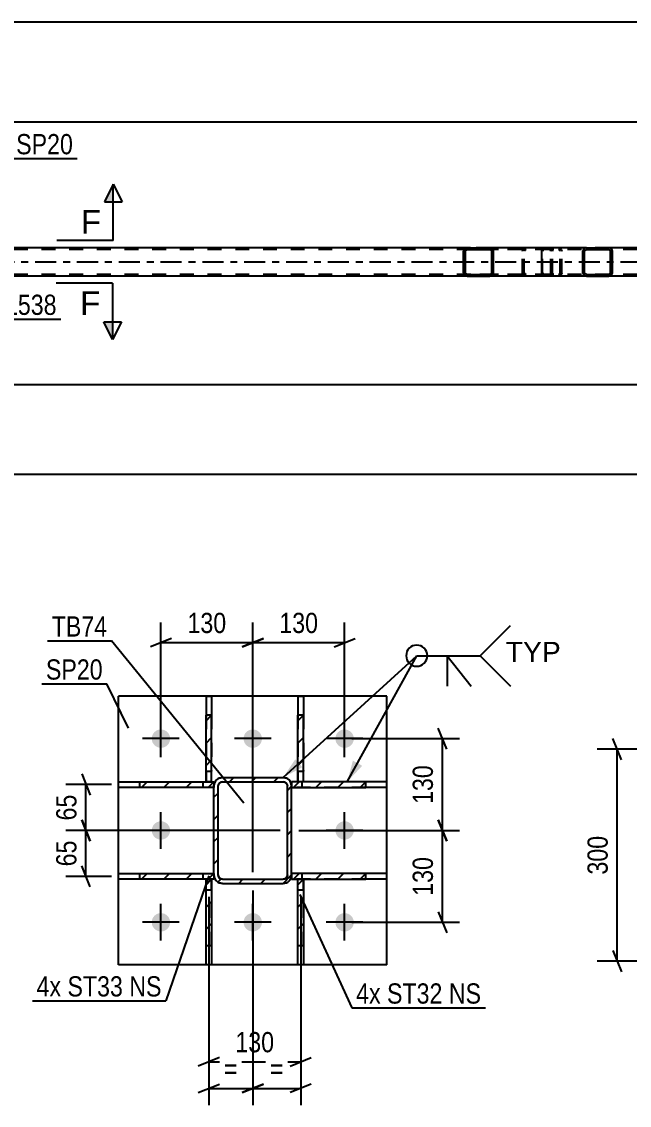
# Model space of a CAD drawing. Header units: millimetres. Extents: x 0 to 841, y 0 to 594.
# Drawn here: x 262.2 to 348.3, y 95.2 to 248.6 of the extents above; entities that cross this region are included whole.
import ezdxf

# ---------------------------------------------------------------- set-up
doc = ezdxf.new("R2010")
doc.units = ezdxf.units.MM
doc.linetypes.add('DXK_LINE_DOT2', pattern=[3.9198, 1.9599, -1.9599])
doc.linetypes.add('DXK_LINE_DOT3', pattern=[5.9187, 2.979, -0.9799, 0.9799, -0.9799])
doc.styles.add('Arial', font='ARIAL.TTF', dxfattribs={"height": 0.2})
doc.styles.add('Arial Narrow', font='ARIALN.TTF', dxfattribs={"height": 0.2})

# ---------------------------------------------------------------- blocks, each defined once
blk = doc.blocks.new('Part-122567994-5783 - 5675')
at = {"linetype": 'Continuous'}
h = blk.add_hatch(dxfattribs=at)
h.set_pattern_fill('', scale=0.7, style=0, pattern_type=0)
h.set_pattern_definition([(45, (345.8323, 216.2657), (-1.57154, 1.57154), [])])
h.paths.add_polyline_path([(345.87, 216.08), (345.83, 216.27), (345.72, 216.42), (345.56, 216.53), (345.37, 216.56), (342.18, 216.56), (341.99, 216.53), (341.83, 216.42), (341.72, 216.27), (341.68, 216.08), (341.68, 213.04), (341.72, 212.86), (341.83, 212.7), (341.99, 212.6), (342.18, 212.56), (345.37, 212.56), (345.56, 212.6), (345.72, 212.7), (345.83, 212.86), (345.87, 213.04)])
h.paths.add_polyline_path([(345.6, 212.95), (345.55, 212.87), (345.46, 212.82), (345.37, 212.8), (342.18, 212.8), (342.09, 212.82), (342.01, 212.87), (341.95, 212.95), (341.93, 213.04), (341.93, 216.08), (341.95, 216.17), (342.01, 216.25), (342.09, 216.3), (342.18, 216.32), (345.37, 216.32), (345.46, 216.3), (345.55, 216.25), (345.6, 216.17), (345.62, 216.08), (345.62, 213.04)])
at = {"color": 2, "linetype": 'Continuous'}
for p, q in [((335.88, 216.27), (335.93, 216.42)), ((335.93, 216.42), (336.02, 216.53)), ((336.02, 216.53), (336.13, 216.56)), ((342.18, 216.56), (336.13, 216.56)), ((342.18, 216.56), (341.99, 216.53)), ((342.09, 216.3), (342.18, 216.32)), ((342.18, 216.56), (345.37, 216.56)), ((342.18, 216.32), (345.37, 216.32)), ((345.56, 216.53), (345.37, 216.56)), ((345.37, 216.32), (345.46, 216.3)), ((335.86, 216.08), (335.88, 216.27)), ((335.86, 213.04), (335.86, 216.08)), ((341.72, 216.27), (341.68, 216.08)), ((341.68, 213.04), (341.68, 216.08)), ((341.93, 216.08), (341.95, 216.17)), ((341.93, 213.04), (341.93, 216.08)), ((341.95, 216.17), (342.01, 216.25)), ((342.01, 216.25), (342.09, 216.3)), ((345.46, 216.3), (345.55, 216.25)), ((345.55, 216.25), (345.6, 216.17)), ((345.6, 216.17), (345.62, 216.08)), ((345.62, 213.04), (345.62, 216.08)), ((345.87, 216.08), (345.83, 216.27)), ((345.87, 213.04), (345.87, 216.08)), ((335.88, 212.86), (335.86, 213.04)), ((335.93, 212.7), (335.88, 212.86)), ((336.02, 212.6), (335.93, 212.7)), ((336.13, 212.56), (336.02, 212.6)), ((342.18, 212.56), (336.13, 212.56)), ((341.68, 213.04), (341.72, 212.86)), ((341.95, 212.95), (341.93, 213.04)), ((342.01, 212.87), (341.95, 212.95)), ((341.99, 212.6), (342.18, 212.56)), ((342.09, 212.82), (342.01, 212.87)), ((342.18, 212.8), (342.09, 212.82)), ((342.18, 212.8), (345.37, 212.8)), ((342.18, 212.56), (345.37, 212.56)), ((345.46, 212.82), (345.37, 212.8)), ((345.37, 212.56), (345.56, 212.6)), ((345.55, 212.87), (345.46, 212.82)), ((345.6, 212.95), (345.55, 212.87)), ((345.62, 213.04), (345.6, 212.95)), ((345.83, 212.86), (345.87, 213.04))]:
    blk.add_line(p, q, dxfattribs=at)
at = {"color": 7, "linetype": 'DXK_LINE_DOT2'}
for p, q in [((336.13, 216.32), (336.07, 216.3)), ((345.37, 216.32), (336.13, 216.32)), ((337.4, 216.32), (337.4, 216.56)), ((338.22, 216.56), (338.41, 216.53)), ((338.31, 216.3), (338.22, 216.32)), ((345.37, 216.56), (342.18, 216.56)), ((336, 216.17), (335.99, 216.08)), ((335.99, 213.04), (335.99, 216.08)), ((336.03, 216.25), (336, 216.17)), ((336.07, 216.3), (336.03, 216.25)), ((338.4, 216.25), (338.31, 216.3)), ((338.45, 216.17), (338.4, 216.25)), ((338.47, 216.08), (338.45, 216.17)), ((338.47, 213.04), (338.47, 216.08)), ((338.68, 216.27), (338.72, 216.08)), ((338.72, 213.04), (338.72, 216.08)), ((335.99, 213.04), (336, 212.95)), ((336, 212.95), (336.03, 212.87)), ((336.03, 212.87), (336.07, 212.82)), ((336.07, 212.82), (336.13, 212.8)), ((345.37, 212.8), (336.13, 212.8)), ((337.4, 212.56), (337.4, 212.8)), ((338.22, 212.8), (338.31, 212.82)), ((338.41, 212.6), (338.22, 212.56)), ((338.31, 212.82), (338.4, 212.87)), ((338.4, 212.87), (338.45, 212.95)), ((338.45, 212.95), (338.47, 213.04)), ((338.72, 213.04), (338.68, 212.86)), ((345.37, 212.56), (342.18, 212.56))]:
    blk.add_line(p, q, dxfattribs=at)
for centre, start, end in [((338.23, 216.07), 23.8494, 68.8059), ((338.23, 213.06), 291.1941, 336.1506)]:
    blk.add_arc(centre, 0.492, start, end, dxfattribs=at)
at = {"color": 2, "linetype": 'Continuous'}
for centre, start, end in [((342.17, 216.07), 111.1941, 156.1506), ((345.38, 216.07), 23.8494, 68.8059), ((342.17, 213.06), 203.8494, 248.8059), ((345.38, 213.06), 291.1941, 336.1506)]:
    blk.add_arc(centre, 0.492, start, end, dxfattribs=at)
blk = doc.blocks.new('Part-122567994-5845 - 5675')
at = {"color": 7, "linetype": 'DXK_LINE_DOT2'}
for p, q in [((772.67, 216.32), (110.27, 216.32)), ((345.37, 216.56), (325.31, 216.56)), ((772.67, 212.8), (110.27, 212.8)), ((345.37, 212.56), (325.31, 212.56))]:
    blk.add_line(p, q, dxfattribs=at)
at = {"color": 2, "linetype": 'Continuous'}
for p, q in [((325.31, 216.56), (260.23, 216.56)), ((410.44, 216.56), (345.37, 216.56)), ((325.31, 212.56), (260.23, 212.56)), ((410.44, 212.56), (345.37, 212.56))]:
    blk.add_line(p, q, dxfattribs=at)
at = {"color": 7, "linetype": 'DXK_LINE_DOT3'}
blk.add_line((110.27, 214.56), (772.67, 214.56), dxfattribs=at)
blk = doc.blocks.new('Part-122567994-5922 - 5675')
at = {"linetype": 'Continuous'}
h = blk.add_hatch(dxfattribs=at)
h.set_pattern_fill('', scale=0.7, style=0, pattern_type=0)
h.set_pattern_definition([(45, (329.0141, 216.2657), (-1.57154, 1.57154), [])])
h.paths.add_polyline_path([(329.05, 216.08), (329.01, 216.27), (328.9, 216.42), (328.74, 216.53), (328.54, 216.56), (325.31, 216.56), (325.11, 216.53), (324.95, 216.42), (324.84, 216.27), (324.8, 216.08), (324.8, 213.04), (324.84, 212.86), (324.95, 212.7), (325.11, 212.6), (325.31, 212.56), (328.54, 212.56), (328.74, 212.6), (328.9, 212.7), (329.01, 212.86), (329.05, 213.04)])
h.paths.add_polyline_path([(328.78, 212.95), (328.72, 212.87), (328.64, 212.82), (328.54, 212.8), (325.31, 212.8), (325.21, 212.82), (325.13, 212.87), (325.07, 212.95), (325.05, 213.04), (325.05, 216.08), (325.07, 216.17), (325.13, 216.25), (325.21, 216.3), (325.31, 216.32), (328.54, 216.32), (328.64, 216.3), (328.72, 216.25), (328.78, 216.17), (328.8, 216.08), (328.8, 213.04)])
at = {"color": 2, "linetype": 'Continuous'}
for p, q in [((325.31, 216.56), (325.11, 216.53)), ((325.21, 216.3), (325.31, 216.32)), ((325.31, 216.56), (328.54, 216.56)), ((325.31, 216.32), (328.54, 216.32)), ((336.13, 216.56), (328.54, 216.56)), ((328.74, 216.53), (328.54, 216.56)), ((328.54, 216.32), (328.64, 216.3)), ((324.84, 216.27), (324.8, 216.08)), ((324.8, 213.04), (324.8, 216.08)), ((325.05, 216.08), (325.07, 216.17)), ((325.05, 213.04), (325.05, 216.08)), ((325.07, 216.17), (325.13, 216.25)), ((325.13, 216.25), (325.21, 216.3)), ((328.64, 216.3), (328.72, 216.25)), ((328.72, 216.25), (328.78, 216.17)), ((328.78, 216.17), (328.8, 216.08)), ((328.8, 213.04), (328.8, 216.08)), ((329.05, 216.08), (329.01, 216.27)), ((329.05, 213.04), (329.05, 216.08)), ((324.8, 213.04), (324.84, 212.86)), ((325.07, 212.95), (325.05, 213.04)), ((325.13, 212.87), (325.07, 212.95)), ((325.11, 212.6), (325.31, 212.56)), ((325.21, 212.82), (325.13, 212.87)), ((325.31, 212.8), (325.21, 212.82)), ((325.31, 212.8), (328.54, 212.8)), ((325.31, 212.56), (328.54, 212.56)), ((328.64, 212.82), (328.54, 212.8)), ((328.54, 212.56), (328.74, 212.6)), ((336.13, 212.56), (328.54, 212.56)), ((328.72, 212.87), (328.64, 212.82)), ((328.78, 212.95), (328.72, 212.87)), ((328.8, 213.04), (328.78, 212.95)), ((329.01, 212.86), (329.05, 213.04))]:
    blk.add_line(p, q, dxfattribs=at)
at = {"color": 7, "linetype": 'DXK_LINE_DOT2'}
for p, q in [((328.54, 216.56), (325.31, 216.56)), ((336.89, 216.32), (325.31, 216.32)), ((333.46, 216.53), (333.66, 216.56)), ((333.66, 216.32), (333.56, 216.3)), ((336.89, 216.56), (336.13, 216.56)), ((336.89, 216.56), (337.09, 216.53)), ((336.99, 216.3), (336.89, 216.32)), ((333.15, 216.08), (333.18, 216.27)), ((333.15, 213.04), (333.15, 216.08)), ((333.42, 216.17), (333.4, 216.08)), ((333.4, 213.04), (333.4, 216.08)), ((333.48, 216.25), (333.42, 216.17)), ((333.56, 216.3), (333.48, 216.25)), ((337.07, 216.25), (336.99, 216.3)), ((337.13, 216.17), (337.07, 216.25)), ((337.15, 216.08), (337.13, 216.17)), ((337.15, 213.04), (337.15, 216.08)), ((337.36, 216.27), (337.4, 216.08)), ((337.4, 213.04), (337.4, 216.08)), ((336.89, 212.8), (325.31, 212.8)), ((328.54, 212.56), (325.31, 212.56)), ((333.18, 212.86), (333.15, 213.04)), ((333.4, 213.04), (333.42, 212.95)), ((333.42, 212.95), (333.48, 212.87)), ((333.66, 212.56), (333.46, 212.6)), ((333.48, 212.87), (333.56, 212.82)), ((333.56, 212.82), (333.66, 212.8)), ((336.89, 212.56), (336.13, 212.56)), ((336.89, 212.8), (336.99, 212.82)), ((337.09, 212.6), (336.89, 212.56)), ((336.99, 212.82), (337.07, 212.87)), ((337.07, 212.87), (337.13, 212.95)), ((337.13, 212.95), (337.15, 213.04)), ((337.4, 213.04), (337.36, 212.86))]:
    blk.add_line(p, q, dxfattribs=at)
at = {"color": 2, "linetype": 'Continuous'}
for centre, start, end in [((325.29, 216.06), 110.7583, 155.6801), ((328.56, 216.06), 24.3199, 69.2417), ((325.29, 213.06), 204.3199, 249.2417), ((328.56, 213.06), 290.7583, 335.6801)]:
    blk.add_arc(centre, 0.496, start, end, dxfattribs=at)
at = {"color": 7, "linetype": 'DXK_LINE_DOT2'}
for centre, start, end in [((333.64, 216.06), 110.7583, 155.68), ((336.91, 216.06), 24.32, 69.2417), ((333.64, 213.06), 204.32, 249.2417), ((336.91, 213.06), 290.7583, 335.68)]:
    blk.add_arc(centre, 0.496, start, end, dxfattribs=at)
blk = doc.blocks.new('Part-122567994-2687 - 2619')
at = {"linetype": 'Continuous'}
h = blk.add_hatch(dxfattribs=at)
h.set_pattern_fill('', scale=0.7, style=0, pattern_type=0)
h.set_pattern_definition([(45, (302.142, 127.186), (-1.57154, 1.57154), [])])
h.paths.add_polyline_path([(302.14, 117.77), (302.14, 127.19), (301.34, 127.19), (301.34, 117.77)])
at = {"color": 7, "linetype": 'DXK_LINE_DOT2'}
for p, q in [((301.34, 125.69), (301.34, 127.19)), ((301.34, 127.19), (302.14, 127.19)), ((302.14, 117.77), (302.14, 127.19)), ((301.34, 125.69), (302.14, 125.69)), ((301.34, 117.77), (301.34, 125.69))]:
    blk.add_line(p, q, dxfattribs=at)
at = {"color": 2, "linetype": 'Continuous'}
for p, q in [((301.34, 117.77), (301.34, 127.19)), ((301.34, 127.19), (302.14, 127.19)), ((302.14, 127.19), (302.14, 117.77)), ((301.34, 115.08), (301.34, 117.77)), ((302.14, 117.77), (301.34, 117.77)), ((302.14, 117.77), (302.14, 115.08)), ((302.14, 115.08), (301.34, 115.08))]:
    blk.add_line(p, q, dxfattribs=at)
blk = doc.blocks.new('Part-122567994-2643 - 2619')
at = {"linetype": 'Continuous'}
h = blk.add_hatch(dxfattribs=at)
h.set_pattern_fill('', scale=0.7, style=0, pattern_type=0)
h.set_pattern_definition([(45, (300.4575, 127.7777), (-1.57154, 1.57154), [])])
h.paths.add_polyline_path([(300.37, 127.32), (300.46, 127.78), (300.46, 140.38), (300.37, 140.84), (300.11, 141.23), (299.72, 141.49), (299.26, 141.58), (290.66, 141.58), (290.2, 141.49), (289.81, 141.23), (289.55, 140.84), (289.46, 140.38), (289.46, 127.78), (289.55, 127.32), (289.81, 126.93), (290.2, 126.67), (290.66, 126.58), (299.26, 126.58), (299.72, 126.67), (300.11, 126.93)])
h.paths.add_polyline_path([(299.49, 127.22), (299.26, 127.18), (290.66, 127.18), (290.43, 127.22), (290.23, 127.35), (290.1, 127.55), (290.06, 127.78), (290.06, 140.38), (290.1, 140.61), (290.23, 140.8), (290.43, 140.93), (290.66, 140.98), (299.26, 140.98), (299.49, 140.93), (299.68, 140.8), (299.81, 140.61), (299.86, 140.38), (299.86, 127.78), (299.81, 127.55), (299.68, 127.35)])
at = {"color": 7, "linetype": 'DXK_LINE_DOT2'}
for p, q in [((290.2, 141.49), (290.66, 141.58)), ((290.66, 141.58), (299.26, 141.58)), ((299.26, 141.58), (299.72, 141.49)), ((289.46, 140.38), (289.55, 140.84)), ((289.46, 127.78), (289.46, 140.38)), ((290.1, 140.61), (290.06, 140.38)), ((290.06, 127.78), (290.06, 140.38)), ((290.23, 140.8), (290.1, 140.61)), ((290.43, 140.93), (290.23, 140.8)), ((290.66, 140.98), (290.43, 140.93)), ((290.66, 140.98), (299.26, 140.98)), ((299.49, 140.93), (299.26, 140.98)), ((299.68, 140.8), (299.49, 140.93)), ((299.81, 140.61), (299.68, 140.8)), ((299.86, 140.38), (299.81, 140.61)), ((299.86, 127.78), (299.86, 140.38)), ((300.37, 140.84), (300.46, 140.38)), ((300.46, 127.78), (300.46, 140.38)), ((289.55, 127.32), (289.46, 127.78)), ((290.06, 127.78), (290.1, 127.55)), ((290.1, 127.55), (290.23, 127.35)), ((290.23, 127.35), (290.43, 127.22)), ((299.49, 127.22), (299.68, 127.35)), ((299.68, 127.35), (299.81, 127.55)), ((299.81, 127.55), (299.86, 127.78)), ((300.46, 127.78), (300.37, 127.32)), ((290.66, 126.58), (290.2, 126.67)), ((290.43, 127.22), (290.66, 127.18)), ((290.66, 127.18), (299.26, 127.18)), ((290.66, 126.58), (299.26, 126.58)), ((299.26, 127.18), (299.49, 127.22)), ((299.72, 126.67), (299.26, 126.58))]:
    blk.add_line(p, q, dxfattribs=at)
at = {"color": 2, "linetype": 'Continuous'}
for p, q in [((290.66, 141.58), (290.2, 141.49)), ((290.66, 141.58), (299.26, 141.58)), ((299.72, 141.49), (299.26, 141.58)), ((289.55, 140.84), (289.46, 140.38)), ((289.46, 127.78), (289.46, 140.38)), ((290.06, 140.38), (290.1, 140.61)), ((290.06, 127.78), (290.06, 140.38)), ((290.1, 140.61), (290.23, 140.8)), ((290.23, 140.8), (290.43, 140.93)), ((290.43, 140.93), (290.66, 140.98)), ((290.66, 140.98), (299.26, 140.98)), ((299.26, 140.98), (299.49, 140.93)), ((299.49, 140.93), (299.68, 140.8)), ((299.68, 140.8), (299.81, 140.61)), ((299.81, 140.61), (299.86, 140.38)), ((299.86, 127.78), (299.86, 140.38)), ((300.46, 140.38), (300.37, 140.84)), ((300.46, 127.78), (300.46, 140.38)), ((289.46, 127.78), (289.55, 127.32)), ((290.1, 127.55), (290.06, 127.78)), ((290.23, 127.35), (290.1, 127.55)), ((290.43, 127.22), (290.23, 127.35)), ((299.68, 127.35), (299.49, 127.22)), ((299.81, 127.55), (299.68, 127.35)), ((299.86, 127.78), (299.81, 127.55)), ((300.37, 127.32), (300.46, 127.78)), ((290.2, 126.67), (290.66, 126.58)), ((290.66, 127.18), (290.43, 127.22)), ((290.66, 127.18), (299.26, 127.18)), ((290.66, 126.58), (299.26, 126.58)), ((299.49, 127.22), (299.26, 127.18)), ((299.26, 126.58), (299.72, 126.67))]:
    blk.add_line(p, q, dxfattribs=at)
at = {"color": 7, "linetype": 'DXK_LINE_DOT3'}
blk.add_line((294.96, 134.08), (294.96, 134.08), dxfattribs=at)
at = {"color": 7, "linetype": 'DXK_LINE_DOT2'}
for centre, start, end in [((290.66, 140.38), 112.5, 157.5), ((299.26, 140.38), 22.5, 67.5), ((290.66, 127.78), 202.5, 247.5), ((299.26, 127.78), 292.5, 337.5)]:
    blk.add_arc(centre, 1.2, start, end, dxfattribs=at)
at = {"color": 2, "linetype": 'Continuous'}
for centre, start, end in [((290.66, 140.38), 112.5, 157.5), ((299.26, 140.38), 22.5, 67.5), ((290.66, 127.78), 202.5, 247.5), ((299.26, 127.78), 292.5, 337.5)]:
    blk.add_arc(centre, 1.2, start, end, dxfattribs=at)
blk = doc.blocks.new('Part-122567994-2672 - 2619')
at = {"linetype": 'Continuous'}
h = blk.add_hatch(dxfattribs=at)
h.set_pattern_fill('', scale=0.7, style=0, pattern_type=0)
h.set_pattern_definition([(45, (289.142, 150.3882), (-1.57154, 1.57154), [])])
h.paths.add_polyline_path([(289.14, 140.99), (289.14, 150.39), (288.34, 150.39), (288.34, 140.99)])
at = {"color": 2, "linetype": 'Continuous'}
for p, q in [((288.34, 153.08), (288.34, 150.39)), ((288.34, 153.08), (289.14, 153.08)), ((289.14, 153.08), (289.14, 150.39)), ((288.34, 140.99), (288.34, 150.39)), ((289.14, 150.39), (288.34, 150.39)), ((289.14, 140.99), (289.14, 150.39)), ((288.34, 140.99), (289.14, 140.99))]:
    blk.add_line(p, q, dxfattribs=at)
at = {"color": 7, "linetype": 'DXK_LINE_DOT2'}
for p, q in [((288.34, 150.39), (288.34, 140.99)), ((289.14, 150.39), (289.14, 142.49)), ((288.34, 142.49), (289.14, 142.49)), ((289.14, 140.99), (289.14, 142.49)), ((288.34, 140.99), (289.14, 140.99))]:
    blk.add_line(p, q, dxfattribs=at)
blk = doc.blocks.new('Part-122567994-2677 - 2619')
at = {"linetype": 'Continuous'}
h = blk.add_hatch(dxfattribs=at)
h.set_pattern_fill('', scale=0.7, style=0, pattern_type=0)
h.set_pattern_definition([(45, (302.1415, 150.3882), (-1.57154, 1.57154), [])])
h.paths.add_polyline_path([(302.14, 140.99), (302.14, 150.39), (301.34, 150.39), (301.34, 140.99)])
at = {"color": 2, "linetype": 'Continuous'}
for p, q in [((301.34, 153.08), (301.34, 150.39)), ((301.34, 153.08), (302.14, 153.08)), ((302.14, 153.08), (302.14, 150.39)), ((301.34, 140.99), (301.34, 150.39)), ((302.14, 150.39), (301.34, 150.39)), ((302.14, 140.99), (302.14, 150.39)), ((301.34, 140.99), (302.14, 140.99))]:
    blk.add_line(p, q, dxfattribs=at)
at = {"color": 7, "linetype": 'DXK_LINE_DOT2'}
for p, q in [((301.34, 150.39), (301.34, 140.99)), ((302.14, 150.39), (302.14, 142.49)), ((301.34, 142.49), (302.14, 142.49)), ((302.14, 140.99), (302.14, 142.49)), ((301.34, 140.99), (302.14, 140.99))]:
    blk.add_line(p, q, dxfattribs=at)
blk = doc.blocks.new('Part-122567994-2682 - 2619')
at = {"linetype": 'Continuous'}
h = blk.add_hatch(dxfattribs=at)
h.set_pattern_fill('', scale=0.7, style=0, pattern_type=0)
h.set_pattern_definition([(45, (289.1426, 127.186), (-1.57154, 1.57154), [])])
h.paths.add_polyline_path([(289.14, 117.77), (289.14, 127.19), (288.34, 127.19), (288.34, 117.77)])
at = {"color": 7, "linetype": 'DXK_LINE_DOT2'}
for p, q in [((288.34, 125.69), (288.34, 127.19)), ((288.34, 127.19), (289.14, 127.19)), ((289.14, 117.77), (289.14, 127.19)), ((288.34, 125.69), (289.14, 125.69)), ((288.34, 117.77), (288.34, 125.69))]:
    blk.add_line(p, q, dxfattribs=at)
at = {"color": 2, "linetype": 'Continuous'}
for p, q in [((288.34, 117.77), (288.34, 127.19)), ((288.34, 127.19), (289.14, 127.19)), ((289.14, 127.19), (289.14, 117.77)), ((288.34, 115.08), (288.34, 117.77)), ((289.14, 117.77), (288.34, 117.77)), ((289.14, 117.77), (289.14, 115.08)), ((289.14, 115.08), (288.34, 115.08))]:
    blk.add_line(p, q, dxfattribs=at)
blk = doc.blocks.new('Part-122567994-2766 - 2619')
at = {"color": 2, "linetype": 'Continuous'}
for p, q in [((275.96, 115.08), (275.96, 153.08)), ((313.96, 153.08), (275.96, 153.08)), ((313.96, 115.08), (313.96, 153.08)), ((313.96, 115.08), (275.96, 115.08))]:
    blk.add_line(p, q, dxfattribs=at)
blk = doc.blocks.new('Part-122567994-2702 - 2619')
at = {"linetype": 'Continuous'}
h = blk.add_hatch(dxfattribs=at)
h.set_pattern_fill('', scale=0.7, style=0, pattern_type=0)
h.set_pattern_definition([(45, (289.4574, 140.9759), (-1.57154, 1.57154), [])])
h.paths.add_polyline_path([(289.46, 140.18), (289.46, 140.98), (278.96, 140.98), (278.96, 140.18)])
at = {"color": 2, "linetype": 'Continuous'}
for p, q in [((275.96, 140.18), (275.96, 140.98)), ((275.96, 140.98), (278.96, 140.98)), ((278.96, 140.18), (275.96, 140.18)), ((278.96, 140.98), (289.46, 140.98)), ((278.96, 140.18), (278.96, 140.98)), ((289.46, 140.18), (278.96, 140.18)), ((289.46, 140.98), (289.46, 140.18))]:
    blk.add_line(p, q, dxfattribs=at)
at = {"color": 7, "linetype": 'DXK_LINE_DOT2'}
for p, q in [((278.96, 140.98), (289.46, 140.98)), ((289.46, 140.18), (278.96, 140.18)), ((287.96, 140.18), (287.96, 140.98)), ((289.46, 140.98), (289.46, 140.18))]:
    blk.add_line(p, q, dxfattribs=at)
blk = doc.blocks.new('Part-122567994-2719 - 2619')
at = {"linetype": 'Continuous'}
h = blk.add_hatch(dxfattribs=at)
h.set_pattern_fill('', scale=0.7, style=0, pattern_type=0)
h.set_pattern_definition([(45, (289.4574, 127.9759), (-1.57154, 1.57154), [])])
h.paths.add_polyline_path([(289.46, 127.18), (289.46, 127.98), (278.96, 127.98), (278.96, 127.18)])
at = {"color": 2, "linetype": 'Continuous'}
for p, q in [((275.96, 127.18), (275.96, 127.98)), ((275.96, 127.98), (278.96, 127.98)), ((278.96, 127.98), (289.46, 127.98)), ((278.96, 127.18), (278.96, 127.98)), ((289.46, 127.98), (289.46, 127.18)), ((278.96, 127.18), (275.96, 127.18)), ((289.46, 127.18), (278.96, 127.18))]:
    blk.add_line(p, q, dxfattribs=at)
at = {"color": 7, "linetype": 'DXK_LINE_DOT2'}
for p, q in [((278.96, 127.98), (289.46, 127.98)), ((287.96, 127.18), (287.96, 127.98)), ((289.46, 127.98), (289.46, 127.18)), ((289.46, 127.18), (278.96, 127.18))]:
    blk.add_line(p, q, dxfattribs=at)
blk = doc.blocks.new('Part-122567994-2755 - 2619')
at = {"linetype": 'Continuous'}
h = blk.add_hatch(dxfattribs=at)
h.set_pattern_fill('', scale=0.7, style=0, pattern_type=0)
h.set_pattern_definition([(45, (310.9558, 140.9761), (-1.57154, 1.57154), [])])
h.paths.add_polyline_path([(310.96, 140.18), (310.96, 140.98), (300.46, 140.98), (300.46, 140.18)])
at = {"color": 7, "linetype": 'DXK_LINE_DOT2'}
for p, q in [((310.96, 140.98), (300.46, 140.98)), ((300.46, 140.98), (300.46, 140.18)), ((310.96, 140.18), (300.46, 140.18)), ((301.96, 140.18), (301.96, 140.98))]:
    blk.add_line(p, q, dxfattribs=at)
at = {"color": 2, "linetype": 'Continuous'}
for p, q in [((310.96, 140.98), (300.46, 140.98)), ((300.46, 140.98), (300.46, 140.18)), ((300.46, 140.18), (310.96, 140.18)), ((313.96, 140.98), (310.96, 140.98)), ((310.96, 140.18), (310.96, 140.98)), ((313.96, 140.18), (310.96, 140.18)), ((313.96, 140.18), (313.96, 140.98))]:
    blk.add_line(p, q, dxfattribs=at)
blk = doc.blocks.new('Part-122567994-2760 - 2619')
at = {"linetype": 'Continuous'}
h = blk.add_hatch(dxfattribs=at)
h.set_pattern_fill('', scale=0.7, style=0, pattern_type=0)
h.set_pattern_definition([(45, (310.9558, 127.9761), (-1.57154, 1.57154), [])])
h.paths.add_polyline_path([(310.96, 127.18), (310.96, 127.98), (300.46, 127.98), (300.46, 127.18)])
at = {"color": 7, "linetype": 'DXK_LINE_DOT2'}
for p, q in [((310.96, 127.98), (300.46, 127.98)), ((300.46, 127.98), (300.46, 127.18)), ((301.96, 127.18), (301.96, 127.98)), ((310.96, 127.18), (300.46, 127.18))]:
    blk.add_line(p, q, dxfattribs=at)
at = {"color": 2, "linetype": 'Continuous'}
for p, q in [((310.96, 127.98), (300.46, 127.98)), ((300.46, 127.98), (300.46, 127.18)), ((313.96, 127.98), (310.96, 127.98)), ((310.96, 127.18), (310.96, 127.98)), ((313.96, 127.18), (313.96, 127.98)), ((300.46, 127.18), (310.96, 127.18)), ((313.96, 127.18), (310.96, 127.18))]:
    blk.add_line(p, q, dxfattribs=at)
blk = doc.blocks.new('Bolt-122567994-2809 - 2619')
at = {"linetype": 'Continuous'}
for points in [[(280.66, 147.08, -1), (283.26, 147.08, -1)], [(293.66, 147.08, -1), (296.26, 147.08, -1)], [(306.66, 147.08, -1), (309.26, 147.08, -1)], [(280.66, 134.08, -1), (283.26, 134.08, -1)], [(306.66, 134.08, -1), (309.26, 134.08, -1)], [(280.66, 121.08, -1), (283.26, 121.08, -1)], [(293.66, 121.08, -1), (296.26, 121.08, -1)], [(306.66, 121.08, -1), (309.26, 121.08, -1)]]:
    blk.add_hatch(color=1, dxfattribs=at).paths.add_polyline_path(points)
at = {"color": 1, "linetype": 'Continuous'}
for p, q in [((281.96, 144.48), (281.96, 149.68)), ((294.96, 144.48), (294.96, 149.68)), ((307.96, 144.48), (307.96, 149.68)), ((284.56, 147.08), (279.36, 147.08)), ((297.56, 147.08), (292.36, 147.08)), ((310.56, 147.08), (305.36, 147.08)), ((281.96, 131.48), (281.96, 136.68)), ((307.96, 131.48), (307.96, 136.68)), ((284.56, 134.08), (279.36, 134.08)), ((310.56, 134.08), (305.36, 134.08)), ((281.96, 118.48), (281.96, 123.68)), ((294.96, 118.48), (294.96, 123.68)), ((307.96, 118.48), (307.96, 123.68)), ((284.56, 121.08), (279.36, 121.08)), ((297.56, 121.08), (292.36, 121.08)), ((310.56, 121.08), (305.36, 121.08))]:
    blk.add_line(p, q, dxfattribs=at)
blk = doc.blocks.new('StraightDimension-122567994-6030 - 5675')
at = {"color": 7, "linetype": 'Continuous'}
blk.add_line((99.41, 184.51), (783.53, 184.51), dxfattribs=at)
blk = doc.blocks.new('StraightDimension-122567994-6046 - 5675')
at = {"color": 7, "linetype": 'Continuous'}
blk.add_line((248.67, 197.21), (504.07, 197.21), dxfattribs=at)
blk = doc.blocks.new('StraightDimension-122567994-6100 - 5675')
at = {"color": 7, "linetype": 'Continuous'}
blk.add_line((248.67, 234.39), (504.07, 234.39), dxfattribs=at)
blk = doc.blocks.new('StraightDimension-122567994-6120 - 5675')
at = {"color": 7, "linetype": 'Continuous'}
blk.add_line((100.05, 248.58), (782.89, 248.58), dxfattribs=at)
blk = doc.blocks.new('StraightDimension-122567994-2886 - 2619')
at = {"color": 7, "linetype": 'Continuous'}
for p, q in [((270.75, 135.58), (271.95, 132.58)), ((298.86, 134.08), (268.5, 134.08)), ((271.35, 127.58), (271.35, 134.08)), ((271.95, 126.08), (270.75, 129.08)), ((274.96, 127.58), (268.5, 127.58))]:
    blk.add_line(p, q, dxfattribs=at)
at = {"color": 0}
blk.add_wipeout([(270.6, 133.25), (266.4, 133.25), (266.4, 128.4), (270.6, 128.4)], dxfattribs=at)
at = {"color": 3, "style": 'Arial Narrow'}
blk.add_text('65', height=2.863, rotation=90.0002, dxfattribs=at).set_placement((270, 129))
blk = doc.blocks.new('StraightDimension-122567994-2911 - 2619')
at = {"color": 7, "linetype": 'Continuous'}
for p, q in [((322.41, 145.58), (321.21, 148.58)), ((308.96, 147.08), (324.21, 147.08)), ((321.81, 134.08), (321.81, 147.08)), ((321.21, 135.58), (322.41, 132.58)), ((301.46, 134.08), (324.21, 134.08))]:
    blk.add_line(p, q, dxfattribs=at)
at = {"color": 0}
blk.add_wipeout([(321.06, 143.92), (316.86, 143.92), (316.86, 137.24), (321.06, 137.24)], dxfattribs=at)
at = {"color": 3, "style": 'Arial Narrow'}
blk.add_text('130', height=2.863, rotation=90.0002, dxfattribs=at).set_placement((320.46, 137.84))
blk = doc.blocks.new('StraightDimension-122567994-2847 - 2619')
at = {"color": 7, "linetype": 'Continuous'}
for p, q in [((288.74, 124.69), (288.74, 98.93)), ((301.74, 124.69), (301.74, 98.93)), ((290.24, 101.93), (287.24, 100.73)), ((288.74, 101.33), (301.74, 101.33)), ((300.24, 100.73), (303.24, 101.93))]:
    blk.add_line(p, q, dxfattribs=at)
at = {"color": 0}
blk.add_wipeout([(298.58, 102.08), (298.58, 106.28), (291.9, 106.28), (291.9, 102.08)], dxfattribs=at)
at = {"color": 3, "style": 'Arial Narrow'}
blk.add_text('130', height=2.863, dxfattribs=at).set_placement((292.5, 102.68))
blk = doc.blocks.new('StraightDimension-122567994-2853 - 2619')
at = {"color": 7, "linetype": 'Continuous'}
for p, q in [((281.96, 148.08), (281.96, 163.53)), ((294.96, 128.18), (294.96, 163.53)), ((283.46, 161.28), (280.46, 160.08)), ((293.46, 160.08), (296.46, 161.28)), ((281.96, 160.68), (294.96, 160.68))]:
    blk.add_line(p, q, dxfattribs=at)
at = {"color": 0}
blk.add_wipeout([(291.8, 161.43), (291.8, 165.63), (285.12, 165.63), (285.12, 161.43)], dxfattribs=at)
at = {"color": 3, "style": 'Arial Narrow'}
blk.add_text('130', height=2.863, dxfattribs=at).set_placement((285.72, 162.03))
blk = doc.blocks.new('StraightDimension-122567994-2869 - 2619')
at = {"color": 7, "linetype": 'Continuous'}
for p, q in [((294.96, 128.18), (294.96, 163.53)), ((307.96, 148.08), (307.96, 163.53)), ((296.46, 161.28), (293.46, 160.08)), ((306.46, 160.08), (309.46, 161.28)), ((294.96, 160.68), (307.96, 160.68))]:
    blk.add_line(p, q, dxfattribs=at)
at = {"color": 0}
blk.add_wipeout([(304.8, 161.43), (304.8, 165.63), (298.12, 165.63), (298.12, 161.43)], dxfattribs=at)
at = {"color": 3, "style": 'Arial Narrow'}
blk.add_text('130', height=2.863, dxfattribs=at).set_placement((298.72, 162.03))
blk = doc.blocks.new('StraightDimension-122567994-2898 - 2619')
at = {"color": 7, "linetype": 'Continuous'}
for p, q in [((270.75, 142.08), (271.95, 139.08)), ((274.96, 140.58), (268.5, 140.58)), ((271.35, 134.08), (271.35, 140.58)), ((271.95, 132.58), (270.75, 135.58)), ((298.86, 134.08), (268.5, 134.08))]:
    blk.add_line(p, q, dxfattribs=at)
at = {"color": 0}
blk.add_wipeout([(270.6, 139.75), (266.4, 139.75), (266.4, 134.9), (270.6, 134.9)], dxfattribs=at)
at = {"color": 3, "style": 'Arial Narrow'}
blk.add_text('65', height=2.863, rotation=90.0002, dxfattribs=at).set_placement((270, 135.5))
blk = doc.blocks.new('StraightDimension-122567994-2921 - 2619')
at = {"color": 7, "linetype": 'Continuous'}
for p, q in [((322.41, 132.58), (321.21, 135.58)), ((301.46, 134.08), (324.21, 134.08)), ((321.81, 121.08), (321.81, 134.08)), ((321.21, 122.58), (322.41, 119.58)), ((308.96, 121.08), (324.21, 121.08))]:
    blk.add_line(p, q, dxfattribs=at)
at = {"color": 0}
blk.add_wipeout([(321.06, 130.92), (316.86, 130.92), (316.86, 124.24), (321.06, 124.24)], dxfattribs=at)
at = {"color": 3, "style": 'Arial Narrow'}
blk.add_text('130', height=2.863, rotation=90.0002, dxfattribs=at).set_placement((320.46, 124.84))
blk = doc.blocks.new('StraightDimension-122567994-2932 - 2619')
at = {"color": 7, "linetype": 'Continuous'}
for p, q in [((294.96, 125.58), (294.96, 95.17)), ((288.74, 114.08), (288.74, 95.17)), ((287.24, 96.97), (290.24, 98.17)), ((288.74, 97.57), (294.96, 97.57)), ((296.46, 98.17), (293.46, 96.97))]:
    blk.add_line(p, q, dxfattribs=at)
at = {"color": 0}
blk.add_wipeout([(293.41, 98.32), (293.41, 102.52), (290.29, 102.52), (290.29, 98.32)], dxfattribs=at)
at = {"color": 3, "style": 'Arial Narrow'}
blk.add_text('=', height=2.86, dxfattribs=at).set_placement((290.89, 98.92))
blk = doc.blocks.new('StraightDimension-122567994-2941 - 2619')
at = {"color": 7, "linetype": 'Continuous'}
for p, q in [((294.96, 125.58), (294.96, 95.17)), ((301.74, 114.08), (301.74, 95.17)), ((293.46, 96.97), (296.46, 98.17)), ((294.96, 97.57), (301.74, 97.57)), ((303.24, 98.17), (300.24, 96.97))]:
    blk.add_line(p, q, dxfattribs=at)
at = {"color": 0}
blk.add_wipeout([(299.91, 98.32), (299.91, 102.52), (296.79, 102.52), (296.79, 98.32)], dxfattribs=at)
at = {"color": 3, "style": 'Arial Narrow'}
blk.add_text('=', height=2.86, dxfattribs=at).set_placement((297.39, 98.92))
blk = doc.blocks.new('StraightDimension-122567994-1661 - 1546')
at = {"color": 7, "linetype": 'Continuous'}
for p, q in [((347.15, 144.08), (345.95, 147.08)), ((363.07, 145.58), (343.7, 145.58)), ((346.55, 115.58), (346.55, 145.58)), ((345.95, 117.08), (347.15, 114.08)), ((363.07, 115.58), (343.7, 115.58))]:
    blk.add_line(p, q, dxfattribs=at)
at = {"color": 0}
blk.add_wipeout([(345.8, 133.93), (341.6, 133.93), (341.6, 127.24), (345.8, 127.24)], dxfattribs=at)
at = {"color": 3, "style": 'Arial Narrow'}
blk.add_text('300', height=2.863, rotation=90.0002, dxfattribs=at).set_placement((345.2, 127.84))
blk = doc.blocks.new('Mark-122567994-5724 - 5675')
at = {"color": 0}
blk.add_wipeout([(267.2, 207.07), (267.2, 210.07), (257.7, 210.07), (257.7, 207.07)], dxfattribs=at)
blk.add_wipeout([(267.2, 207.07), (267.2, 210.07), (257.7, 210.07), (257.7, 207.07)], dxfattribs=at)
at = {"color": 30, "linetype": 'Continuous'}
for p, q in [((253.67, 212.36), (257.1, 206.47)), ((257.1, 206.47), (267.8, 206.47))]:
    blk.add_line(p, q, dxfattribs=at)
at = {"color": 3, "style": 'Arial Narrow'}
blk.add_text('PL538', height=2.863, dxfattribs=at).set_placement((257.7, 207.07))
blk = doc.blocks.new('Mark-122567994-5744 - 5675')
at = {"color": 0}
blk.add_wipeout([(269.51, 229.81), (269.51, 232.81), (261.47, 232.81), (261.47, 229.81)], dxfattribs=at)
blk.add_wipeout([(269.51, 229.81), (269.51, 232.81), (261.47, 232.81), (261.47, 229.81)], dxfattribs=at)
at = {"color": 30, "linetype": 'Continuous'}
for p, q in [((257.61, 225.36), (260.87, 229.21)), ((260.87, 229.21), (270.11, 229.21))]:
    blk.add_line(p, q, dxfattribs=at)
at = {"color": 3, "style": 'Arial Narrow'}
blk.add_text('SP20', height=2.863, dxfattribs=at).set_placement((261.47, 229.81))
blk = doc.blocks.new('SectionMark-122567994-6142 - 5675')
at = {"linetype": 'Continuous'}
for points in [[(225.73, 206.07), (226.98, 206.07), (225.73, 203.57)], [(273.87, 206.07), (275.12, 206.07), (275.12, 203.57)]]:
    blk.add_hatch(color=6, dxfattribs=at).paths.add_polyline_path(points)
at = {"color": 6, "linetype": 'Continuous'}
for p, q in [((225.73, 211.57), (233.73, 211.57)), ((225.73, 211.57), (225.73, 203.57)), ((275.12, 211.57), (267.12, 211.57)), ((275.12, 211.57), (275.12, 203.57)), ((225.73, 203.57), (224.48, 206.07)), ((226.98, 206.07), (224.48, 206.07)), ((225.73, 203.57), (226.98, 206.07)), ((273.87, 206.07), (276.37, 206.07)), ((275.12, 203.57), (273.87, 206.07)), ((276.37, 206.07), (275.12, 203.57))]:
    blk.add_line(p, q, dxfattribs=at)
at = {"color": 0, "linetype": 'Continuous'}
for points in [[(230.33, 207.07), (230.33, 210.57), (227.48, 210.57), (227.48, 207.07)], [(273.37, 207.07), (273.37, 210.57), (270.52, 210.57), (270.52, 207.07)]]:
    blk.add_wipeout(points, dxfattribs=at)
at = {"color": 3, "linetype": 'Continuous', "style": 'Arial'}
for p in [(227.48, 207.07), (270.52, 207.07)]:
    blk.add_text('F', height=3.34, dxfattribs=at).set_placement(p)
blk = doc.blocks.new('SectionMark-122567994-6146 - 5675')
at = {"linetype": 'Continuous'}
for points in [[(228.29, 223.08), (227.04, 223.08), (227.04, 225.58)], [(275.22, 223.08), (273.97, 223.08), (275.22, 225.58)]]:
    blk.add_hatch(color=6, dxfattribs=at).paths.add_polyline_path(points)
at = {"color": 6, "linetype": 'Continuous'}
for p, q in [((225.79, 223.08), (227.04, 225.58)), ((227.04, 217.58), (227.04, 225.58)), ((227.04, 225.58), (228.29, 223.08)), ((275.22, 225.58), (273.97, 223.08)), ((275.22, 217.58), (275.22, 225.58)), ((275.22, 225.58), (276.47, 223.08)), ((228.29, 223.08), (225.79, 223.08)), ((273.97, 223.08), (276.47, 223.08)), ((227.04, 217.58), (235.04, 217.58)), ((275.22, 217.58), (267.22, 217.58))]:
    blk.add_line(p, q, dxfattribs=at)
at = {"color": 0, "linetype": 'Continuous'}
for points in [[(231.64, 218.58), (231.64, 222.08), (228.79, 222.08), (228.79, 218.58)], [(273.47, 218.58), (273.47, 222.08), (270.62, 222.08), (270.62, 218.58)]]:
    blk.add_wipeout(points, dxfattribs=at)
at = {"color": 3, "linetype": 'Continuous', "style": 'Arial'}
for p in [(228.79, 218.58), (270.62, 218.58)]:
    blk.add_text('F', height=3.34, dxfattribs=at).set_placement(p)
blk = doc.blocks.new('Mark-122567994-2639 - 2619')
at = {"color": 0}
blk.add_wipeout([(274.35, 161.53), (274.35, 164.53), (266.5, 164.53), (266.5, 161.53)], dxfattribs=at)
blk.add_wipeout([(274.35, 161.53), (274.35, 164.53), (266.5, 164.53), (266.5, 161.53)], dxfattribs=at)
at = {"color": 30, "linetype": 'Continuous'}
for p in [(265.9, 160.93), (293.71, 137.96)]:
    blk.add_line(p, (274.95, 160.93), dxfattribs=at)
at = {"color": 3, "style": 'Arial Narrow'}
blk.add_text('TB74', height=2.863, dxfattribs=at).set_placement((266.5, 161.53))
blk = doc.blocks.new('MarkSet-122567994-3029 - 2619')
at = {"color": 0}
for points in [[(267.83, 110.58), (267.83, 113.58), (264.36, 113.58), (264.36, 110.58)], [(276.58, 110.58), (276.58, 113.58), (268.73, 113.58), (268.73, 110.58)], [(282.05, 110.58), (282.05, 113.58), (277.48, 113.58), (277.48, 110.58)]]:
    blk.add_wipeout(points, dxfattribs=at)
for points in [[(267.83, 110.58), (267.83, 113.58), (264.36, 113.58), (264.36, 110.58)], [(276.58, 110.58), (276.58, 113.58), (268.73, 113.58), (268.73, 110.58)], [(282.05, 110.58), (282.05, 113.58), (277.48, 113.58), (277.48, 110.58)]]:
    blk.add_wipeout(points, dxfattribs=at)
at = {"color": 30, "linetype": 'Continuous'}
for p in [(288.76, 127.68), (263.76, 109.98)]:
    blk.add_line(p, (282.65, 109.98), dxfattribs=at)
at = {"color": 3, "style": 'Arial Narrow'}
for s, p in [('4x', (264.36, 110.58)), ('ST33', (268.73, 110.58)), ('NS', (277.48, 110.58))]:
    blk.add_text(s, height=2.863, dxfattribs=at).set_placement(p)
blk = doc.blocks.new('Mark-122567994-2762 - 2619')
at = {"color": 0}
blk.add_wipeout([(273.72, 155.44), (273.72, 158.44), (265.68, 158.44), (265.68, 155.44)], dxfattribs=at)
blk.add_wipeout([(273.72, 155.44), (273.72, 158.44), (265.68, 158.44), (265.68, 155.44)], dxfattribs=at)
at = {"color": 30, "linetype": 'Continuous'}
for p in [(265.08, 154.84), (277.38, 148.56)]:
    blk.add_line(p, (274.32, 154.84), dxfattribs=at)
at = {"color": 3, "style": 'Arial Narrow'}
blk.add_text('SP20', height=2.863, dxfattribs=at).set_placement((265.68, 155.44))
blk = doc.blocks.new('WeldMark-122567994-2950 - 2619')
at = {"linetype": 'Continuous'}
for points in [[(301.98, 143.04), (299.26, 141.58), (300.97, 144.15)], [(310.45, 143.24), (308.34, 140.98), (309.13, 143.97)]]:
    blk.add_hatch(color=30, dxfattribs=at).paths.add_polyline_path(points)
at = {"color": 30, "linetype": 'Continuous'}
for p, q in [((299.26, 141.58), (318.17, 158.82)), ((308.34, 140.98), (318.17, 158.82)), ((318.17, 158.82), (327.17, 158.82))]:
    blk.add_line(p, q, dxfattribs=at)
at = {"color": 3, "linetype": 'Continuous'}
for q in [(325.89, 154.53), (322.46, 154.53)]:
    blk.add_line((322.46, 158.82), q, dxfattribs=at)
for start, end in [(90, 270), (270, 90)]:
    blk.add_arc((318.17, 158.82), 1.5, start, end, dxfattribs=at)
at = {"color": 0, "linetype": 'Continuous'}
blk.add_wipeout([(338.55, 157.92), (338.55, 160.92), (330.77, 160.92), (330.77, 157.92)], dxfattribs=at)
blk.add_wipeout([(338.55, 157.92), (338.55, 160.92), (330.77, 160.92), (330.77, 157.92)], dxfattribs=at)
at = {"color": 3, "linetype": 'Continuous'}
for q in [(331.46, 163.1), (331.46, 154.53)]:
    blk.add_line((327.17, 158.82), q, dxfattribs=at)
at = {"color": 3, "linetype": 'Continuous', "style": 'Arial'}
blk.add_text('TYP', height=2.865, dxfattribs=at).set_placement((330.77, 157.92))
blk = doc.blocks.new('MarkSet-122567994-2999 - 2619')
at = {"color": 0}
for points in [[(313.06, 109.57), (313.06, 112.57), (309.59, 112.57), (309.59, 109.57)], [(321.82, 109.57), (321.82, 112.57), (313.96, 112.57), (313.96, 109.57)], [(327.28, 109.57), (327.28, 112.57), (322.72, 112.57), (322.72, 109.57)]]:
    blk.add_wipeout(points, dxfattribs=at)
for points in [[(313.06, 109.57), (313.06, 112.57), (309.59, 112.57), (309.59, 109.57)], [(321.82, 109.57), (321.82, 112.57), (313.96, 112.57), (313.96, 109.57)], [(327.28, 109.57), (327.28, 112.57), (322.72, 112.57), (322.72, 109.57)]]:
    blk.add_wipeout(points, dxfattribs=at)
at = {"color": 30, "linetype": 'Continuous'}
for p, q in [((301.63, 125), (308.99, 108.97)), ((308.99, 108.97), (327.88, 108.97))]:
    blk.add_line(p, q, dxfattribs=at)
at = {"color": 3, "style": 'Arial Narrow'}
for s, p in [('4x', (309.59, 109.57)), ('ST32', (313.96, 109.57)), ('NS', (322.72, 109.57))]:
    blk.add_text(s, height=2.863, dxfattribs=at).set_placement(p)

msp = doc.modelspace()

# ---------------------------------------------------------------- block references
for name in ['StraightDimension-122567994-6100 - 5675', 'Part-122567994-5845 - 5675', 'Part-122567994-5922 - 5675', 'Part-122567994-5783 - 5675', 'StraightDimension-122567994-6030 - 5675', 'Part-122567994-2766 - 2619', 'Part-122567994-2672 - 2619', 'Part-122567994-2677 - 2619', 'Bolt-122567994-2809 - 2619', 'StraightDimension-122567994-1661 - 1546', 'Part-122567994-2643 - 2619', 'Part-122567994-2702 - 2619', 'Part-122567994-2755 - 2619', 'Part-122567994-2719 - 2619', 'Part-122567994-2760 - 2619', 'Part-122567994-2682 - 2619', 'Part-122567994-2687 - 2619']:
    msp.add_blockref(name, (0, 0))

# ---------------------------------------------------------------- next in the draw order: block references
for name in ['StraightDimension-122567994-6120 - 5675', 'Mark-122567994-5724 - 5675', 'StraightDimension-122567994-6046 - 5675', 'StraightDimension-122567994-2911 - 2619', 'StraightDimension-122567994-2886 - 2619', 'StraightDimension-122567994-2847 - 2619']:
    msp.add_blockref(name, (0, 0))

# ---------------------------------------------------------------- next in the draw order: block references
for name in ['Mark-122567994-5744 - 5675', 'SectionMark-122567994-6142 - 5675', 'StraightDimension-122567994-2853 - 2619', 'StraightDimension-122567994-2932 - 2619']:
    msp.add_blockref(name, (0, 0))

# ---------------------------------------------------------------- next in the draw order: block references
for name in ['SectionMark-122567994-6146 - 5675', 'StraightDimension-122567994-2869 - 2619', 'MarkSet-122567994-3029 - 2619']:
    msp.add_blockref(name, (0, 0))

# ---------------------------------------------------------------- next in the draw order: block references
for name in ['StraightDimension-122567994-2898 - 2619', 'StraightDimension-122567994-2921 - 2619']:
    msp.add_blockref(name, (0, 0))

# ---------------------------------------------------------------- next in the draw order: block references
for name in ['Mark-122567994-2639 - 2619', 'WeldMark-122567994-2950 - 2619', 'StraightDimension-122567994-2941 - 2619']:
    msp.add_blockref(name, (0, 0))

# ---------------------------------------------------------------- next in the draw order: block references
for name in ['Mark-122567994-2762 - 2619', 'MarkSet-122567994-2999 - 2619']:
    msp.add_blockref(name, (0, 0))

doc.saveas('drawing.dxf')
